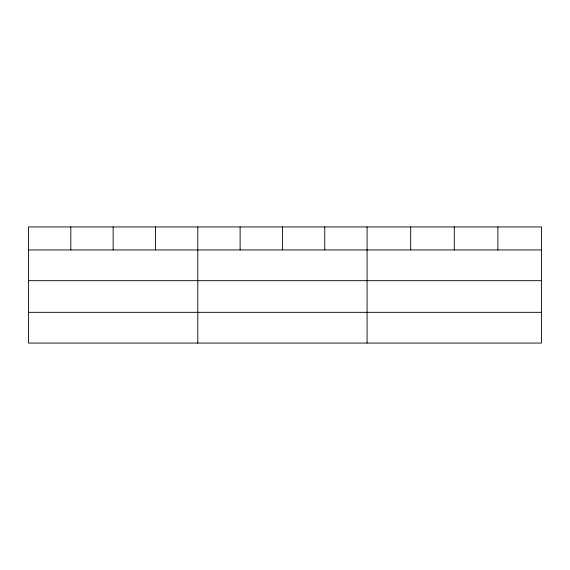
<?xml version="1.0" encoding="UTF-8"?>
<svg xmlns="http://www.w3.org/2000/svg" width="570" height="570" viewBox="0 0 570 570"><rect width="100%" height="100%" fill="white"/><g stroke="black" fill="none" stroke-linecap="round" stroke-linejoin="round"><path stroke-width="0.85" d="M541.5 280.675L541.5 226.938L28.5 226.938L28.5 343.062L541.5 343.062L541.5 280.675L28.5 280.675M28.5 249.945L541.5 249.945M28.5 312.332L541.5 312.332M497.895 226.938L497.895 249.945M454.29 226.938L454.29 249.945M410.685 226.938L410.685 249.945M367.08 226.938L367.08 343.062M324.757 226.938L324.757 249.945M282.435 226.938L282.435 249.945M240.113 226.938L240.113 249.945M197.79 226.938L197.79 343.062M155.468 226.938L155.468 249.945M113.145 226.938L113.145 249.945M70.823 226.938L70.823 249.945"/></g></svg>
